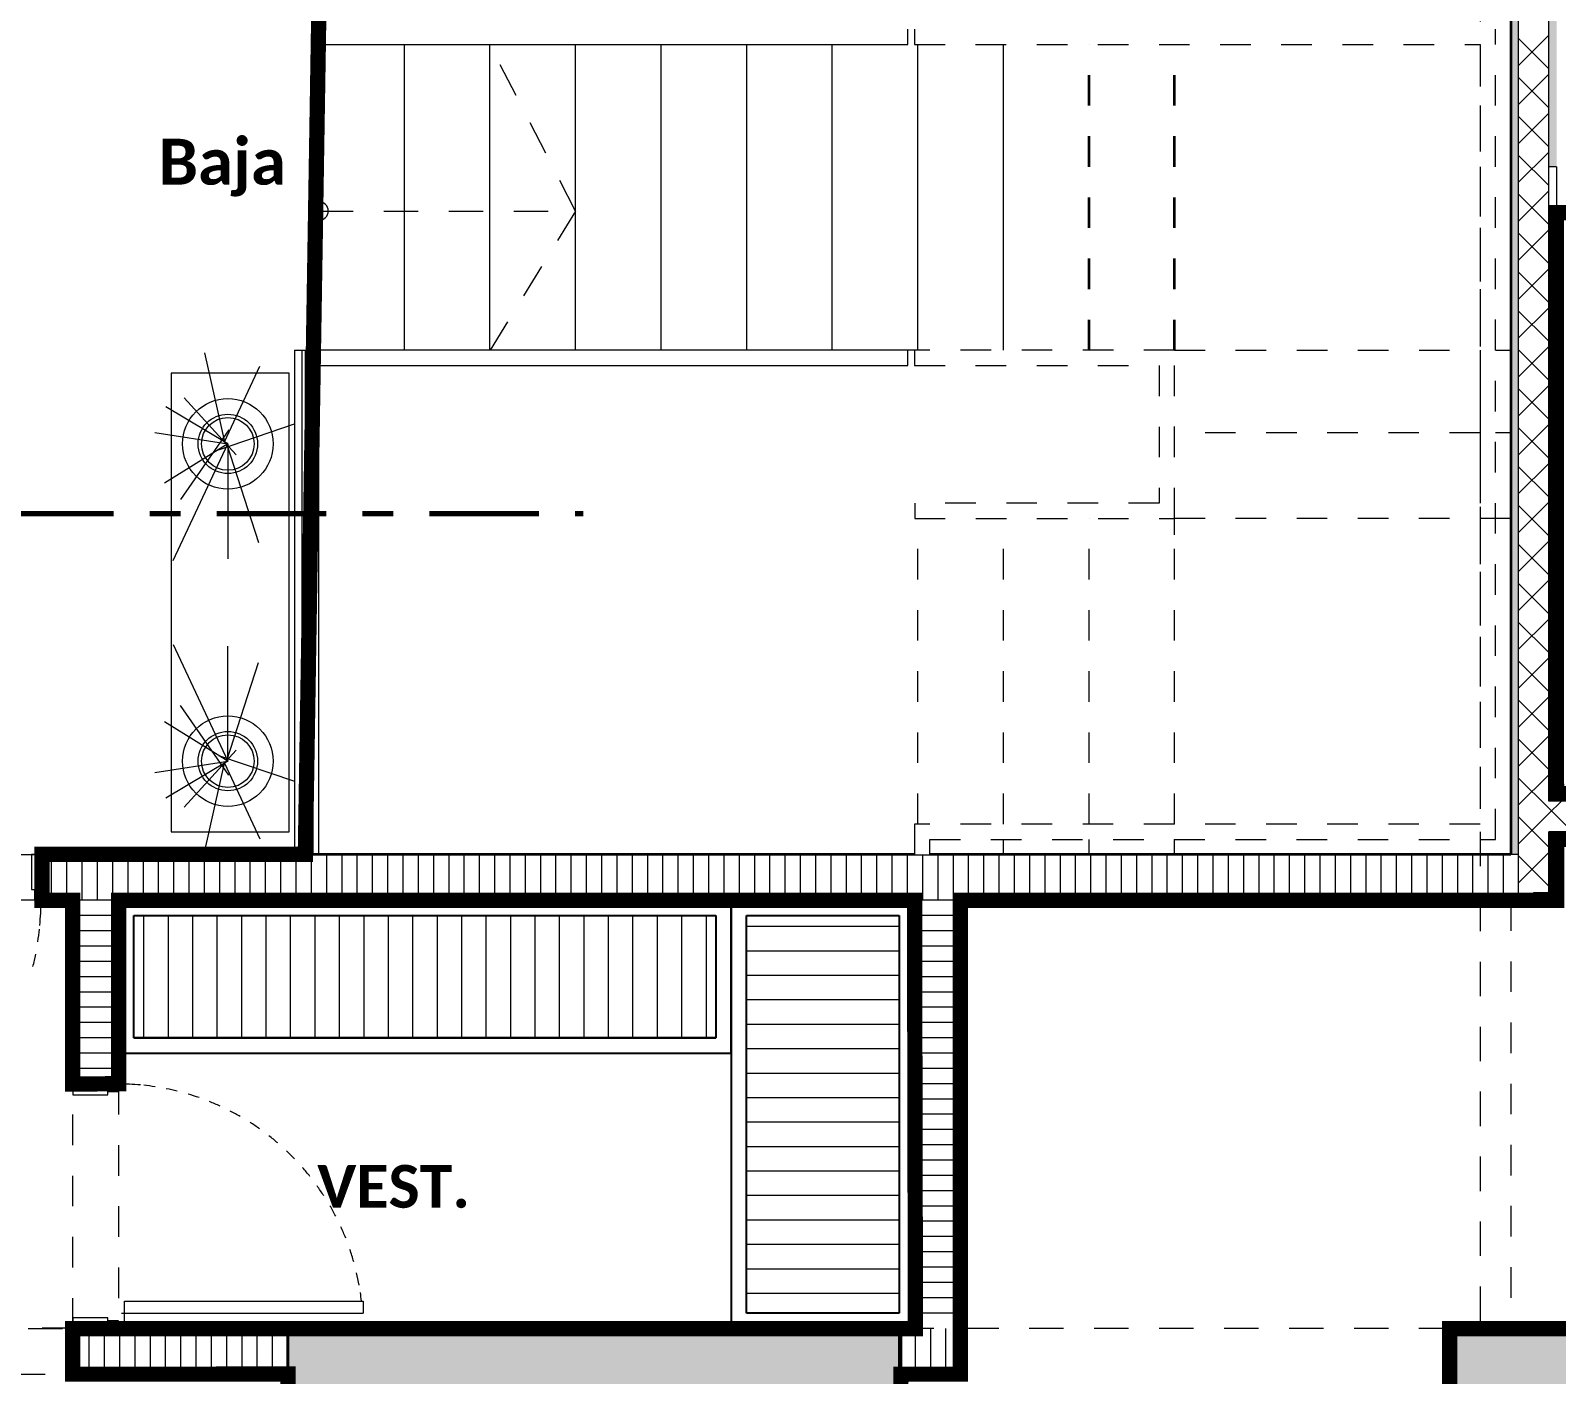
# Model space of a CAD drawing. Header units: metres. Extents: x -144 to 1000, y -717 to 29.
# Drawn here: x 832.015 to 837.008, y -557.419 to -553.023 of the extents above; entities that cross this region are included whole.
import ezdxf

# ---------------------------------------------------------------- set-up
doc = ezdxf.new("R2010")
doc.units = ezdxf.units.M
for name, pattern in [('Basculante', [0.11625, 0.075, -0.04125]), ('basculante modificado', [0.18, 0.1125, -0.0675]), ('Dash Dot 3_16_', [0.595313, 0.357187, -0.119063, 0, -0.119063]), ('Trazo', [0.45, 0.225, -0.225])]:
    doc.linetypes.add(name, pattern=pattern)
doc.layers.get('0').update_dxf_attribs({"color": 1})
doc.layers.add('00-MEDICION', color=30, linetype='Continuous')
for name, color, linetype, lineweight in [('A-DETL', 1, 'Continuous', 9), ('A-DETL-GENF', 1, 'Continuous', 9), ('A-DETL-MEDM', 1, 'Continuous', 30), ('A-DETL-THIN', 1, 'Continuous', 9), ('A-DOOR', 1, 'Continuous', 9), ('A-DOOR-FRAM', 1, 'Continuous', 9), ('A-DOOR-HDLN', 1, 'Trazo', 20), ('A-FLOR', 2, 'Continuous', 9), ('A-FLOR-HRAL', 1, 'Continuous', 9), ('A-FLOR-OVHD', 7, 'Basculante', 9), ('A-GENM', 1, 'Continuous', 9), ('A-WALL', 4, 'Continuous', 9), ('G-ANNO-SYMB', 1, 'Continuous', 9), ('G-ANNO-TEXT', 2, 'Continuous', 9), ('G-IMPT', 1, 'Continuous', 9), ('S-COLS', 7, 'Continuous', 9)]:
    doc.layers.add(name, color=color, linetype=linetype, lineweight=lineweight)
doc.layers.add('A-WALL-PATT', color=7, linetype='Continuous', lineweight=35, true_color=0x9c9c9c)
doc.styles.add('Calibri_B', font='calibrib.ttf', dxfattribs={"height": 0.165})
doc.styles.add('Calibri_B_1', font='calibrib.ttf', dxfattribs={"height": 0.135})

# ---------------------------------------------------------------- blocks, each defined once
blk = doc.blocks.new('H')
at = {"layer": 'A-WALL-PATT', "true_color": 0x747474}
h = blk.add_hatch(color=8, dxfattribs=at)
h.paths.add_polyline_path([(841.0117, -496.8744), (841.0367, -496.8741), (841.0367, -494.1257), (841.0117, -494.1257), (841.0117, -496.8727)])
h.paths.add_polyline_path([(841.0117, -493.9757), (841.0367, -493.9757), (841.0367, -492.5757), (841.0117, -492.5757), (841.0117, -493.9257)])
h.paths.add_polyline_path([(841.0367, -492.4257), (841.0367, -490.4255), (841.0117, -490.4255), (841.0117, -492.4257), (841.0294, -492.4257)])
at = {"layer": 'A-WALL-PATT', "lineweight": 5, "true_color": 0x747474}
h = blk.add_hatch(color=8, dxfattribs=at)
h.paths.add_polyline_path([(841.0967, -497.0244), (841.1617, -497.0244), (841.1617, -496.8005), (841.1367, -496.8005), (841.1367, -496.9994), (841.0867, -496.9994), (841.0867, -497.0244)])
h.paths.add_polyline_path([(841.1367, -496.7005), (841.1617, -496.7005), (841.1617, -494.7755), (841.1367, -494.7755), (841.1367, -495.9202)])
h.paths.add_polyline_path([(841.1367, -494.6255), (841.1617, -494.6255), (841.1617, -490.4255), (841.0367, -490.4255), (841.0367, -490.4505), (841.1367, -490.4505), (841.1367, -494.1257)])
at = {"layer": 'S-COLS', "true_color": 0x5c5c5c}
h = blk.add_hatch(color=251, dxfattribs=at)
h.paths.add_polyline_path([(850.9115, -509.2755), (851.4115, -509.2755), (851.4115, -508.3755), (850.9115, -508.3755), (850.9115, -508.8647)])
h.paths.add_polyline_path([(833.1867, -509.2755), (833.6117, -509.2755), (833.6117, -508.3755), (833.1117, -508.3755), (833.1117, -509.2755), (833.1239, -509.2755)])
h.paths.add_polyline_path([(841.3117, -509.2754), (841.3117, -508.3754), (840.8117, -508.3754), (840.8117, -509.2754)])
h.paths.add_polyline_path([(847.6117, -501.5754), (847.6118, -501.5754), (847.6115, -498.4254), (847.1118, -498.4255), (847.1118, -501.5754), (847.4617, -501.5754)])
h.paths.add_polyline_path([(833.4615, -501.5754), (833.6116, -501.5754), (833.6116, -500.8755), (833.1116, -500.8755), (833.1116, -501.5754), (833.4596, -501.5754)])
h.paths.add_polyline_path([(839.0113, -501.5754), (839.0117, -501.5752), (839.0113, -501.0755), (837.3115, -501.0755), (837.3115, -498.9255), (839.0118, -498.9255), (839.0113, -498.4255), (837.0115, -498.4256), (837.0116, -501.5754), (838.8616, -501.5754)])
h.paths.add_polyline_path([(840.8117, -501.5754), (841.3117, -501.5754), (841.3117, -500.6754), (840.8117, -500.6754), (840.8117, -501.4679)])
h.paths.add_polyline_path([(851.0118, -501.5754), (851.4118, -501.5754), (851.4118, -500.8755), (851.0118, -500.8755), (851.0118, -501.4679)])
h.paths.add_polyline_path([(841.1617, -499.3255), (841.3118, -499.3255), (841.3118, -498.4255), (840.8118, -498.4255), (840.8118, -499.3255), (841.0117, -499.3255)])
h.paths.add_polyline_path([(833.1115, -499.1255), (833.6115, -499.1255), (833.6115, -498.4244), (833.1115, -498.4255), (833.1115, -498.636)])
h.paths.add_polyline_path([(851.2874, -499.1255), (851.4118, -499.1255), (851.4118, -498.4244), (851.0118, -498.4255), (851.0118, -499.1255), (851.2617, -499.1255)])
h.paths.add_polyline_path([(841.0117, -490.4255), (841.3117, -490.4255), (841.3117, -489.5255), (840.8117, -489.5255), (840.8117, -490.4255)])
h.paths.add_polyline_path([(851.4117, -490.4255), (851.4117, -489.5255), (850.9117, -489.5255), (850.9117, -490.4255), (851.3467, -490.4255)])
h.paths.add_polyline_path([(833.3117, -489.8255), (834.2117, -489.8255), (834.2117, -489.3255), (833.3117, -489.3255), (833.3117, -489.7155)])
at = {"layer": 'A-DETL', "color": 7, "linetype": 'basculante modificado'}
for p, q in [((840.9117, -490.4255), (840.9117, -498.4244)), ((837.9524, -494.7705), (837.6728, -494.2276)), ((837.1128, -494.7705), (837.9524, -494.7705)), ((837.9524, -494.7705), (837.6728, -495.2253)), ((833.6117, -498.4255), (837.0116, -498.4255)), ((839.0117, -498.4244), (840.8117, -498.4244))]:
    blk.add_line(p, q, dxfattribs=at)
at = {"layer": 'A-DETL', "color": 7, "linetype": 'Basculante', "lineweight": 35}
for p, q in [((839.6324, -495.2257), (839.6324, -494.2257)), ((839.9119, -495.2257), (839.9119, -494.2257))]:
    blk.add_line(p, q, dxfattribs=at)
at = {"layer": 'A-DETL', "color": 7}
for p, q in [((839.0613, -495.2257), (839.0394, -495.2257)), ((839.9119, -495.8296), (839.9119, -495.7755))]:
    blk.add_line(p, q, dxfattribs=at)
at = {"layer": 'A-DETL-GENF', "linetype": 'Basculante'}
for p, q in [((835.3072, -496.8744), (836.2072, -496.8744)), ((836.2072, -496.8744), (836.2072, -497.0244)), ((836.2072, -497.0244), (835.3072, -497.0244)), ((841.0117, -497.0244), (841.0117, -498.4255)), ((836.3072, -498.4255), (836.3072, -497.6255)), ((836.3072, -497.6255), (836.4572, -497.6255)), ((836.4572, -497.6255), (836.4572, -498.4255)), ((836.3072, -498.4244), (835.3172, -498.4244)), ((836.4572, -498.4255), (836.3072, -498.4255)), ((835.3172, -498.5744), (836.3072, -498.5744))]:
    blk.add_line(p, q, dxfattribs=at)
at = {"layer": 'A-DETL-GENF', "color": 251, "true_color": 0x535353}
for p, q in [((836.5403, -497.4757), (836.5403, -497.0744)), ((836.6203, -497.4757), (836.6203, -497.0744)), ((836.7003, -497.4757), (836.7003, -497.0744)), ((836.7803, -497.4757), (836.7803, -497.0744)), ((836.8603, -497.4757), (836.8603, -497.0744)), ((836.9403, -497.4757), (836.9403, -497.0744)), ((837.0203, -497.4757), (837.0203, -497.0744)), ((837.1003, -497.4757), (837.1003, -497.0744)), ((837.1803, -497.4757), (837.1803, -497.0744)), ((837.2603, -497.4757), (837.2603, -497.0744)), ((837.3403, -497.4757), (837.3403, -497.0744)), ((837.4203, -497.4757), (837.4203, -497.0744)), ((837.5003, -497.4757), (837.5003, -497.0744)), ((837.5803, -497.4757), (837.5803, -497.0744)), ((837.6603, -497.4757), (837.6603, -497.0744)), ((837.7403, -497.4757), (837.7403, -497.0744)), ((837.8203, -497.4757), (837.8203, -497.0744)), ((837.9003, -497.4757), (837.9003, -497.0744)), ((837.9803, -497.4757), (837.9803, -497.0744)), ((838.0603, -497.4757), (838.0603, -497.0744)), ((838.1403, -497.4757), (838.1403, -497.0744)), ((838.2203, -497.4757), (838.2203, -497.0744)), ((838.3003, -497.4757), (838.3003, -497.0744)), ((838.3803, -497.4757), (838.3803, -497.0744)), ((838.5116, -497.1096), (839.0113, -497.1096)), ((838.5116, -497.1896), (839.0113, -497.1896)), ((838.5116, -497.2696), (839.0113, -497.2696)), ((838.5116, -497.3496), (839.0113, -497.3496)), ((838.5116, -497.4296), (839.0113, -497.4296)), ((838.5116, -497.5096), (839.0113, -497.5096)), ((838.5116, -497.5896), (839.0113, -497.5896)), ((838.5116, -497.6696), (839.0113, -497.6696)), ((838.5116, -497.7496), (839.0113, -497.7496)), ((838.5116, -497.8296), (839.0113, -497.8296)), ((838.5116, -497.9096), (839.0113, -497.9096)), ((838.5116, -497.9896), (839.0113, -497.9896)), ((838.5116, -498.0696), (839.0113, -498.0696)), ((838.5116, -498.1496), (839.0113, -498.1496)), ((838.5116, -498.2296), (839.0113, -498.2296)), ((838.5116, -498.3096), (839.0113, -498.3096))]:
    blk.add_line(p, q, dxfattribs=at)
at = {"layer": 'A-DETL-MEDM'}
for p, q in [((841.1617, -497.0244), (841.0117, -497.0244)), ((836.3072, -498.5744), (836.3072, -498.4244)), ((841.0117, -498.4255), (841.1617, -498.4255))]:
    blk.add_line(p, q, dxfattribs=at)
at = {"layer": 'A-DETL-THIN'}
for p, q in [((837.1124, -494.1757), (837.1124, -494.2257)), ((839.0394, -494.2257), (839.0394, -494.1757)), ((837.1124, -494.7404), (837.1124, -494.2257)), ((837.1124, -494.2257), (839.0394, -494.2257)), ((837.3924, -495.2257), (837.3924, -494.2257)), ((837.6724, -495.2257), (837.6724, -494.2257)), ((837.9524, -495.2257), (837.9524, -494.2257)), ((838.2324, -495.2257), (838.2324, -494.2257)), ((838.5124, -495.2257), (838.5124, -494.2257)), ((838.7924, -495.2257), (838.7924, -494.2257)), ((839.0724, -495.2257), (839.0724, -494.2257)), ((839.3524, -495.2257), (839.3524, -494.2257)), ((837.1124, -495.2257), (837.1124, -494.8001)), ((837.1124, -495.2257), (837.1124, -495.2757)), ((839.0394, -495.2257), (837.1124, -495.2257)), ((839.0394, -495.2757), (839.0394, -495.2257)), ((837.1124, -495.2757), (839.0394, -495.2757)), ((838.4113, -497.0744), (836.5072, -497.0744)), ((836.5072, -497.0744), (836.5072, -497.4757)), ((838.4113, -497.4757), (838.4113, -497.0744)), ((839.0113, -497.0744), (838.5116, -497.0744)), ((838.5116, -497.0744), (838.5116, -498.3755)), ((839.0113, -498.3755), (839.0113, -497.0744)), ((836.5072, -497.4757), (838.4113, -497.4757)), ((838.5116, -498.3755), (839.0113, -498.3755))]:
    blk.add_line(p, q, dxfattribs=at)
for start, end in [(0, 180), (180, 0)]:
    blk.add_arc((837.1136, -494.7703), 0.03, start, end, dxfattribs=at)
at = {"layer": 'A-DOOR', "lineweight": 15}
for p, q in [((836.4672, -498.3755), (837.2572, -498.3755)), ((836.4772, -498.3355), (837.2572, -498.3355)), ((836.4772, -498.4105), (836.4772, -498.3355)), ((837.2572, -498.3355), (837.2572, -498.3755)), ((836.4672, -498.4105), (836.4772, -498.4105)), ((836.4672, -498.4255), (836.4672, -498.4105))]:
    blk.add_line(p, q, dxfattribs=at)
at = {"layer": 'A-DOOR'}
blk.add_line((836.4572, -498.4255), (836.3072, -498.4255), dxfattribs=at)
for centre, radius, start, end in [((835.3087, -497.0265), 0.8947, 354.8602, 0), ((835.3087, -497.0265), 0.8947, 351.4009, 354.0571), ((835.3087, -497.0265), 0.8947, 346.0919, 348.7462), ((836.4572, -498.4255), 0.8, 84.8602, 90), ((836.4572, -498.4255), 0.8, 81.4009, 84.0571), ((836.4572, -498.4255), 0.8, 76.0919, 78.7462), ((836.4572, -498.4255), 0.8, 70.7809, 73.4371), ((836.4572, -498.4255), 0.8, 65.4605, 68.1223), ((836.4572, -498.4255), 0.8, 60.1233, 62.7944), ((836.4572, -498.4255), 0.8, 54.7622, 57.4462), ((836.4572, -498.4255), 0.8, 49.3702, 52.0705), ((836.4572, -498.4255), 0.8, 43.9406, 46.6605), ((836.4572, -498.4255), 0.8, 38.4672, 41.2097), ((836.4572, -498.4255), 0.8, 32.9441, 35.7122), ((836.4572, -498.4255), 0.8, 27.366, 30.1622), ((836.4572, -498.4255), 0.8, 21.7283, 24.5549), ((836.4572, -498.4255), 0.8, 15.8316, 18.8857), ((836.4572, -498.4255), 0.8, 10.2582, 13.1511), ((836.4572, -498.4255), 0.8, 10.2582, 13.1511), ((836.4572, -498.4255), 0.8, 6.4594, 8.45)]:
    blk.add_arc(centre, radius, start, end, dxfattribs=at)
at = {"layer": 'A-DOOR-FRAM'}
for p, q in [((836.2072, -496.8744), (836.1722, -496.8744)), ((836.1722, -496.8744), (836.1722, -496.9894)), ((836.1722, -496.9894), (836.1822, -496.9894)), ((836.1822, -496.9894), (836.1822, -497.0244)), ((836.1822, -497.0244), (836.2072, -497.0244)), ((836.3072, -497.6255), (836.3072, -497.6605)), ((836.4572, -497.6505), (836.4572, -497.6255)), ((836.3072, -497.6605), (836.4222, -497.6605)), ((836.4222, -497.6605), (836.4222, -497.6505)), ((836.4222, -497.6505), (836.4572, -497.6505)), ((836.3072, -498.3905), (836.3072, -498.4244)), ((836.4222, -498.3905), (836.3072, -498.3905)), ((836.4222, -498.4005), (836.4222, -498.3905)), ((836.4572, -498.4005), (836.4222, -498.4005)), ((836.4572, -498.4244), (836.4572, -498.4005))]:
    blk.add_line(p, q, dxfattribs=at)
at = {"layer": 'A-DOOR-HDLN'}
for p, q in [((836.2072, -496.8744), (836.2072, -497.0244)), ((836.3072, -497.6255), (836.4572, -497.6255))]:
    blk.add_line(p, q, dxfattribs=at)
at = {"layer": 'A-FLOR'}
for p, q in [((837.1124, -494.7404), (837.1124, -494.2257)), ((837.1124, -495.2257), (837.1124, -494.8001)), ((837.1124, -496.8744), (837.1124, -495.2757))]:
    blk.add_line(p, q, dxfattribs=at)
at = {"layer": 'A-FLOR-HRAL'}
for p, q in [((837.0324, -495.2257), (837.0564, -495.2257)), ((837.0324, -495.2257), (837.0324, -496.8744)), ((837.0564, -495.2257), (837.0684, -495.2257)), ((837.0564, -495.2257), (837.0564, -496.8744)), ((837.0684, -496.8744), (837.0684, -495.2257)), ((837.0684, -495.2257), (837.0924, -495.2257)), ((837.0924, -495.2257), (837.0924, -496.8744))]:
    blk.add_line(p, q, dxfattribs=at)
at = {"layer": 'A-FLOR-OVHD'}
for p, q in [((839.0613, -494.1757), (839.0613, -494.2257)), ((840.9617, -496.8255), (840.9617, -494.1757)), ((839.0613, -494.2257), (840.9117, -494.2257)), ((840.9117, -494.2257), (840.9117, -496.7755)), ((839.9119, -495.2257), (839.0613, -495.2257)), ((839.0613, -495.2257), (839.0613, -495.2757)), ((839.9119, -495.2257), (840.9117, -495.2257)), ((839.9119, -495.7755), (839.9119, -495.2257)), ((840.9617, -495.2257), (841.0117, -495.2257)), ((839.0613, -495.2757), (839.8619, -495.2757)), ((839.8619, -495.2757), (839.8619, -495.7255)), ((840.9117, -495.4955), (839.9119, -495.4955)), ((841.0117, -495.4955), (840.9617, -495.4955)), ((839.8619, -495.7255), (839.0619, -495.7255)), ((839.0619, -495.7255), (839.0619, -495.7755)), ((839.9124, -496.7755), (839.9124, -495.7255)), ((839.0619, -495.7755), (839.9119, -495.7755)), ((839.0724, -496.7755), (839.0724, -495.7755)), ((839.3524, -496.7755), (839.3524, -495.7755)), ((839.6324, -496.7755), (839.6324, -495.7755)), ((841.0117, -495.7755), (839.9119, -495.7755)), ((840.9117, -496.7755), (839.0613, -496.7755)), ((839.0613, -496.7755), (839.0613, -496.8755)), ((839.1113, -496.8755), (839.1113, -496.8255)), ((839.1113, -496.8255), (840.9617, -496.8255)), ((839.3524, -496.8757), (839.3524, -496.8255)), ((839.6324, -496.8755), (839.6324, -496.8255)), ((839.9124, -496.8757), (839.9124, -496.8255)), ((839.0613, -496.8755), (839.1113, -496.8755))]:
    blk.add_line(p, q, dxfattribs=at)
at = {"layer": 'A-GENM', "lineweight": 25}
for p, q in [((836.4572, -497.0244), (836.4572, -497.5244)), ((838.4613, -497.0244), (836.4572, -497.0244)), ((838.4613, -497.0244), (838.4613, -498.4255)), ((839.0613, -497.0244), (838.4613, -497.0244)), ((838.4613, -497.5244), (838.4613, -497.0244)), ((839.0613, -498.4255), (839.0613, -497.0244)), ((836.5072, -497.4744), (836.5072, -497.0744)), ((836.5072, -497.0744), (838.4113, -497.0744)), ((838.4113, -497.0744), (838.4113, -497.4744)), ((838.5113, -498.3755), (838.5113, -497.0744)), ((838.5113, -497.0744), (839.0113, -497.0744)), ((839.0113, -497.0744), (839.0113, -498.3755)), ((838.4113, -497.4744), (836.5072, -497.4744)), ((836.4572, -497.5244), (838.4613, -497.5244)), ((839.0113, -498.3755), (838.5113, -498.3755)), ((838.4613, -498.4255), (839.0613, -498.4255))]:
    blk.add_line(p, q, dxfattribs=at)
at = {"layer": 'A-WALL'}
for p, q in [((841.0367, -490.4505), (841.0367, -497.0244)), ((841.1367, -496.7005), (841.1367, -490.4505)), ((841.1617, -494.6255), (841.1367, -494.6255)), ((841.1617, -494.7755), (841.1367, -494.7755)), ((842.5366, -496.7005), (841.1367, -496.7005)), ((841.1367, -496.9994), (841.1367, -496.8005)), ((842.5616, -496.8005), (841.1367, -496.8005)), ((841.0367, -496.8744), (841.0117, -496.8744)), ((841.0867, -496.9994), (841.1367, -496.9994)), ((841.0867, -496.9994), (841.0867, -497.0244))]:
    blk.add_line(p, q, dxfattribs=at)
at = {"layer": 'A-WALL', "lineweight": 35}
for p, q in [((841.0117, -494.1257), (841.0117, -496.8744)), ((839.0613, -496.8744), (836.2072, -496.8744)), ((836.2072, -496.8744), (836.2072, -497.0244)), ((841.0117, -496.8744), (839.1113, -496.8744)), ((836.2072, -497.0244), (836.3072, -497.0244)), ((836.3072, -497.0244), (836.3072, -497.6255)), ((836.4572, -497.0244), (839.0613, -497.0244)), ((836.4572, -497.6255), (836.4572, -497.0244)), ((839.0613, -497.0244), (839.0613, -498.4244)), ((839.2113, -497.0244), (841.0117, -497.0244)), ((839.2113, -498.5744), (839.2113, -497.0244)), ((836.3072, -497.6255), (836.4572, -497.6255)), ((836.4572, -498.4255), (836.3072, -498.4255)), ((837.0116, -498.4244), (836.4572, -498.4244)), ((836.4572, -498.4244), (836.4572, -498.4255)), ((837.0116, -498.5744), (837.0116, -498.4244)), ((839.0613, -498.4244), (839.0167, -498.4244)), ((839.0167, -498.4244), (839.0167, -498.5744)), ((836.3072, -498.5744), (837.0116, -498.5744)), ((839.0167, -498.5744), (839.2113, -498.5744))]:
    blk.add_line(p, q, dxfattribs=at)
at = {"layer": 'A-WALL-PATT', "color": 1, "lineweight": 5, "true_color": 0xff0000}
for p, q in [((841.0367, -494.2957), (841.1367, -494.1957)), ((841.1367, -494.3053), (841.0367, -494.2053)), ((841.0367, -494.4229), (841.1367, -494.3229)), ((841.1367, -494.4326), (841.0367, -494.3326)), ((841.0367, -494.5502), (841.1367, -494.4502)), ((841.1367, -494.5599), (841.0367, -494.4599)), ((841.0367, -494.6775), (841.1367, -494.5775)), ((841.1367, -494.6872), (841.0367, -494.5872)), ((841.0367, -494.8048), (841.1367, -494.7048)), ((841.1367, -494.8145), (841.0367, -494.7145)), ((841.0367, -494.932), (841.1367, -494.832)), ((841.1367, -494.9417), (841.0367, -494.8417)), ((841.0367, -495.0593), (841.1367, -494.9593)), ((841.1367, -495.069), (841.0367, -494.969)), ((841.0367, -495.1866), (841.1367, -495.0866)), ((841.1367, -495.1963), (841.0367, -495.0963)), ((841.0367, -495.3139), (841.1367, -495.2139)), ((841.1367, -495.3236), (841.0367, -495.2236)), ((841.0367, -495.4412), (841.1367, -495.3412)), ((841.1367, -495.4509), (841.0367, -495.3509)), ((841.0367, -495.5684), (841.1367, -495.4684)), ((841.1367, -495.5781), (841.0367, -495.4781)), ((841.0367, -495.6957), (841.1367, -495.5957)), ((841.1367, -495.7054), (841.0367, -495.6054)), ((841.0367, -495.823), (841.1367, -495.723)), ((841.1367, -495.8327), (841.0367, -495.7327)), ((841.0367, -495.9503), (841.1367, -495.8503)), ((841.1367, -495.96), (841.0367, -495.86)), ((841.0367, -496.0776), (841.1367, -495.9776)), ((841.1367, -496.0873), (841.0367, -495.9873)), ((841.0367, -496.2048), (841.1367, -496.1048)), ((841.1367, -496.2145), (841.0367, -496.1145)), ((841.0367, -496.3321), (841.1367, -496.2321)), ((841.1367, -496.3418), (841.0367, -496.2418)), ((841.0367, -496.4594), (841.1367, -496.3594)), ((841.1367, -496.4691), (841.0367, -496.3691)), ((841.0367, -496.5867), (841.1367, -496.4867)), ((841.1367, -496.5964), (841.0367, -496.4964)), ((841.0367, -496.714), (841.1367, -496.614)), ((841.1367, -496.7236), (841.0367, -496.6236)), ((841.1367, -496.7412), (841.1769, -496.7011)), ((841.2136, -496.8005), (841.1367, -496.7236)), ((841.0367, -496.8412), (841.1367, -496.7412)), ((841.1367, -496.8509), (841.0367, -496.7509)), ((841.0367, -496.9685), (841.1367, -496.8685)), ((841.1367, -496.9782), (841.0367, -496.8782)), ((841.0557, -497.0244), (841.0367, -497.0055)), ((841.1331, -496.9994), (841.1367, -496.9958))]:
    blk.add_line(p, q, dxfattribs=at)
at = {"layer": 'A-WALL-PATT', "color": 8, "lineweight": 5, "true_color": 0x727272}
for p, q in [((841.1613, -494.6255), (841.1613, -494.7755)), ((836.2373, -496.8744), (836.2373, -497.0244)), ((836.2873, -496.8744), (836.2873, -497.0244)), ((836.3373, -496.8744), (836.3373, -497.0244)), ((836.3873, -496.8744), (836.3873, -497.0244)), ((836.4373, -496.8744), (836.4373, -497.0244)), ((836.4873, -496.8744), (836.4873, -497.0244)), ((836.5373, -496.8744), (836.5373, -497.0244)), ((836.5873, -496.8744), (836.5873, -497.0244)), ((836.6373, -496.8744), (836.6373, -497.0244)), ((836.6873, -496.8744), (836.6873, -497.0244)), ((836.7373, -496.8744), (836.7373, -497.0244)), ((836.7873, -496.8744), (836.7873, -497.0244)), ((836.8373, -496.8744), (836.8373, -497.0244)), ((836.8873, -496.8744), (836.8873, -497.0244)), ((836.9373, -496.8744), (836.9373, -497.0244)), ((836.9873, -496.8744), (836.9873, -497.0244)), ((837.0373, -496.8744), (837.0373, -497.0244)), ((837.0873, -496.8744), (837.0873, -497.0244)), ((837.1373, -496.8744), (837.1373, -497.0244)), ((837.1873, -496.8744), (837.1873, -497.0244)), ((837.2373, -496.8744), (837.2373, -497.0244)), ((837.2873, -496.8744), (837.2873, -497.0244)), ((837.3373, -496.8744), (837.3373, -497.0244)), ((837.3873, -496.8744), (837.3873, -497.0244)), ((837.4373, -496.8744), (837.4373, -497.0244)), ((837.4873, -496.8744), (837.4873, -497.0244)), ((837.5373, -496.8744), (837.5373, -497.0244)), ((837.5873, -496.8744), (837.5873, -497.0244)), ((837.6373, -496.8744), (837.6373, -497.0244)), ((837.6873, -496.8744), (837.6873, -497.0244)), ((837.7373, -496.8744), (837.7373, -497.0244)), ((837.7873, -496.8744), (837.7873, -497.0244)), ((837.8373, -496.8744), (837.8373, -497.0244)), ((837.8873, -496.8744), (837.8873, -497.0244)), ((837.9373, -496.8744), (837.9373, -497.0244)), ((837.9873, -496.8744), (837.9873, -497.0244)), ((838.0373, -496.8744), (838.0373, -497.0244)), ((838.0873, -496.8744), (838.0873, -497.0244)), ((838.1373, -496.8744), (838.1373, -497.0244)), ((838.1873, -496.8744), (838.1873, -497.0244)), ((838.2373, -496.8744), (838.2373, -497.0244)), ((838.2873, -496.8744), (838.2873, -497.0244)), ((838.3373, -496.8744), (838.3373, -497.0244)), ((838.3873, -496.8744), (838.3873, -497.0244)), ((838.4373, -496.8744), (838.4373, -497.0244)), ((838.4873, -496.8744), (838.4873, -497.0244)), ((838.5373, -496.8744), (838.5373, -497.0244)), ((838.5873, -496.8744), (838.5873, -497.0244)), ((838.6373, -496.8744), (838.6373, -497.0244)), ((838.6873, -496.8744), (838.6873, -497.0244)), ((838.7373, -496.8744), (838.7373, -497.0244)), ((838.7873, -496.8744), (838.7873, -497.0244)), ((838.8373, -496.8744), (838.8373, -497.0244)), ((838.8873, -496.8744), (838.8873, -497.0244)), ((838.9373, -496.8744), (838.9373, -497.0244)), ((838.9873, -496.8744), (838.9873, -497.0244)), ((839.0373, -496.8744), (839.0373, -497.0244)), ((839.0873, -496.8744), (839.0873, -497.0244)), ((839.1373, -496.8744), (839.1373, -497.0244)), ((839.1873, -496.8744), (839.1873, -497.0244)), ((839.2373, -496.8744), (839.2373, -497.0244)), ((839.2873, -496.8744), (839.2873, -497.0244)), ((839.3373, -496.8744), (839.3373, -497.0244)), ((839.3873, -496.8744), (839.3873, -497.0244)), ((839.4373, -496.8744), (839.4373, -497.0244)), ((839.4873, -496.8744), (839.4873, -497.0244)), ((839.5373, -496.8744), (839.5373, -497.0244)), ((839.5873, -496.8744), (839.5873, -497.0244)), ((839.6373, -496.8744), (839.6373, -497.0244)), ((839.6873, -496.8744), (839.6873, -497.0244)), ((839.7373, -496.8744), (839.7373, -497.0244)), ((839.7873, -496.8744), (839.7873, -497.0244)), ((839.8373, -496.8744), (839.8373, -497.0244)), ((839.8873, -496.8744), (839.8873, -497.0244)), ((839.9373, -496.8744), (839.9373, -497.0244)), ((839.9873, -496.8744), (839.9873, -497.0244)), ((840.0373, -496.8744), (840.0373, -497.0244)), ((840.0873, -496.8744), (840.0873, -497.0244)), ((840.1373, -496.8744), (840.1373, -497.0244)), ((840.1873, -496.8744), (840.1873, -497.0244)), ((840.2373, -496.8744), (840.2373, -497.0244)), ((840.2873, -496.8744), (840.2873, -497.0244)), ((840.3373, -496.8744), (840.3373, -497.0244)), ((840.3873, -496.8744), (840.3873, -497.0244)), ((840.4373, -496.8744), (840.4373, -497.0244)), ((840.4873, -496.8744), (840.4873, -497.0244)), ((840.5373, -496.8744), (840.5373, -497.0244)), ((840.5873, -496.8744), (840.5873, -497.0244)), ((840.6373, -496.8744), (840.6373, -497.0244)), ((840.6873, -496.8744), (840.6873, -497.0244)), ((840.7373, -496.8744), (840.7373, -497.0244)), ((840.7873, -496.8744), (840.7873, -497.0244)), ((840.8373, -496.8744), (840.8373, -497.0244)), ((840.8873, -496.8744), (840.8873, -497.0244)), ((840.9373, -496.8744), (840.9373, -497.0244)), ((840.9873, -496.8744), (840.9873, -497.0244)), ((836.4572, -497.0246), (836.3072, -497.0246)), ((839.2113, -497.0246), (839.0613, -497.0246)), ((836.4572, -497.0746), (836.3072, -497.0746)), ((839.2113, -497.0746), (839.0613, -497.0746)), ((836.4572, -497.1246), (836.3072, -497.1246)), ((839.2113, -497.1246), (839.0613, -497.1246)), ((836.4572, -497.1746), (836.3072, -497.1746)), ((839.2113, -497.1746), (839.0613, -497.1746)), ((836.4572, -497.2246), (836.3072, -497.2246)), ((839.2113, -497.2246), (839.0613, -497.2246)), ((836.4572, -497.2746), (836.3072, -497.2746)), ((839.2113, -497.2746), (839.0613, -497.2746)), ((836.4572, -497.3246), (836.3072, -497.3246)), ((839.2113, -497.3246), (839.0613, -497.3246)), ((836.4572, -497.3746), (836.3072, -497.3746)), ((839.2113, -497.3746), (839.0613, -497.3746)), ((836.4572, -497.4246), (836.3072, -497.4246)), ((839.2113, -497.4246), (839.0613, -497.4246)), ((836.4572, -497.4746), (836.3072, -497.4746)), ((839.2113, -497.4746), (839.0613, -497.4746)), ((836.4572, -497.5246), (836.3072, -497.5246)), ((839.2113, -497.5246), (839.0613, -497.5246)), ((836.4572, -497.5746), (836.3072, -497.5746)), ((839.2113, -497.5746), (839.0613, -497.5746)), ((836.4572, -497.6246), (836.3072, -497.6246)), ((839.2113, -497.6246), (839.0613, -497.6246)), ((839.2113, -497.6746), (839.0613, -497.6746)), ((839.2113, -497.7246), (839.0613, -497.7246)), ((839.2113, -497.7746), (839.0613, -497.7746)), ((839.2113, -497.8246), (839.0613, -497.8246)), ((839.2113, -497.8746), (839.0613, -497.8746)), ((839.2113, -497.9246), (839.0613, -497.9246)), ((839.2113, -497.9746), (839.0613, -497.9746)), ((839.2113, -498.0246), (839.0613, -498.0246)), ((839.2113, -498.0746), (839.0613, -498.0746)), ((839.2113, -498.1246), (839.0613, -498.1246)), ((839.2113, -498.1746), (839.0613, -498.1746)), ((839.2113, -498.2246), (839.0613, -498.2246)), ((839.2113, -498.2746), (839.0613, -498.2746)), ((839.2113, -498.3246), (839.0613, -498.3246)), ((839.2113, -498.3746), (839.0613, -498.3746)), ((836.3113, -498.5744), (836.3113, -498.4255)), ((836.3613, -498.5744), (836.3613, -498.4254)), ((836.4113, -498.5744), (836.4113, -498.4253)), ((836.4613, -498.5744), (836.4613, -498.4253)), ((836.5113, -498.5744), (836.5113, -498.4252)), ((836.5613, -498.5744), (836.5613, -498.4251)), ((836.6113, -498.5744), (836.6113, -498.425)), ((836.6613, -498.5744), (836.6613, -498.425)), ((836.7113, -498.5744), (836.7113, -498.4249)), ((836.7613, -498.5744), (836.7613, -498.4248)), ((836.8113, -498.5744), (836.8113, -498.4247)), ((836.8613, -498.5744), (836.8613, -498.4247)), ((836.9113, -498.5744), (836.9113, -498.4246)), ((836.9613, -498.5744), (836.9613, -498.4245)), ((839.0643, -498.5744), (839.0643, -498.4252)), ((839.1143, -498.5744), (839.1143, -498.425)), ((839.1643, -498.5744), (839.1643, -498.4247)), ((837.0113, -498.5744), (837.0113, -498.5337))]:
    blk.add_line(p, q, dxfattribs=at)
at = {"layer": 'G-ANNO-SYMB', "linetype": 'Dash Dot 3_16_', "lineweight": 70}
blk.add_line((829.1308, -495.7599), (837.9768, -495.7599), dxfattribs=at)
at = {"layer": 'G-IMPT'}
for p, q in [((836.8426, -495.5681), (836.672, -495.3809)), ((836.8148, -495.5319), (836.6115, -495.4112)), ((836.7842, -495.5509), (837.0324, -495.4659)), ((836.8178, -495.4855), (836.6596, -495.7135)), ((836.8115, -495.534), (836.9155, -495.8544)), ((836.8115, -496.5675), (836.9155, -496.247)), ((836.8178, -496.6159), (836.6596, -496.388)), ((836.8148, -496.5695), (836.6115, -496.6903)), ((836.8426, -496.5334), (836.672, -496.7206)), ((836.7842, -496.5506), (837.0324, -496.6355))]:
    blk.add_line(p, q, dxfattribs=at)
at = {"layer": 'G-IMPT', "flags": 128}
for points in [[(836.738, -495.2336), (836.8036, -495.5253), (836.9196, -495.2776)], [(836.5757, -495.4951), (836.8148, -495.5319), (836.6073, -495.6603)], [(836.6362, -495.9136), (836.8148, -495.5319), (836.8148, -495.9081)], [(836.6362, -496.1878), (836.8148, -496.5695), (836.8148, -496.1934)], [(836.5757, -496.6063), (836.8148, -496.5695), (836.6073, -496.4411)], [(836.738, -496.8679), (836.8036, -496.5762), (836.9196, -496.8238)]]:
    blk.add_lwpolyline(points, dxfattribs=at)
blk.add_lwpolyline([(837.0151, -496.8009), (837.0151, -495.3005), (836.6294, -495.3005), (836.6294, -496.8009)], close=True, dxfattribs=at)
at = {"layer": 'G-IMPT'}
for centre, radius in [((836.8148, -495.5319), 0.148), ((836.8148, -495.5319), 0.0971), ((836.8148, -495.5319), 0.0861), ((836.8148, -496.5695), 0.148), ((836.8148, -496.5695), 0.0971), ((836.8148, -496.5695), 0.0861)]:
    blk.add_circle(centre, radius, dxfattribs=at)
at = {"layer": 'S-COLS', "lineweight": 35}
for p, q in [((839.0118, -498.4255), (837.0115, -498.4255)), ((837.0115, -498.4255), (837.0115, -501.5754)), ((839.0118, -498.9255), (839.0118, -498.4255)), ((841.0117, -498.4255), (840.8118, -498.4255)), ((840.8118, -498.4255), (840.8118, -499.3255))]:
    blk.add_line(p, q, dxfattribs=at)
at = {"layer": 'G-ANNO-TEXT'}
for s, height, style, p in [('Baja', 0.15, 'Calibri_B_1', (836.5877, -494.684)), ('VEST.', 0.14, 'Calibri_B', (837.1075, -498.0303))]:
    blk.add_text(s, height=height, dxfattribs=dict(at, style=style)).set_placement(p)

msp = doc.modelspace()

# ---------------------------------------------------------------- linework, layer by layer
at = {"layer": '00-MEDICION', "const_width": 0.05}
msp.add_lwpolyline([(832.9585, -552.9693), (832.9145, -555.718), (832.0534, -555.718), (832.0534, -555.868), (832.1534, -555.8681), (832.1534, -556.469), (832.3034, -556.4681), (832.3034, -555.8681), (834.9075, -555.8681), (834.9104, -557.2688), (832.1534, -557.269), (832.1534, -557.418), (832.8574, -557.4179), (832.8578, -560.819)], dxfattribs=at)
at = {"layer": '00-MEDICION', "color": 5, "const_width": 0.05}
for points in [[(839.6078, -553.619), (837.0074, -553.619), (837.0078, -555.519), (838.0077, -555.519)], [(838.4077, -555.669), (837.0078, -555.669), (837.0078, -555.868), (835.0575, -555.8681), (835.0575, -557.418), (834.8628, -557.418), (834.8578, -560.119)], [(836.6578, -560.119), (836.6579, -557.269), (841.5536, -557.268)]]:
    msp.add_lwpolyline(points, dxfattribs=at)

# ---------------------------------------------------------------- block references
at = {"color": 3}
msp.add_blockref('H', (-4.1539, -58.8435), dxfattribs=at)

doc.saveas('drawing.dxf')
